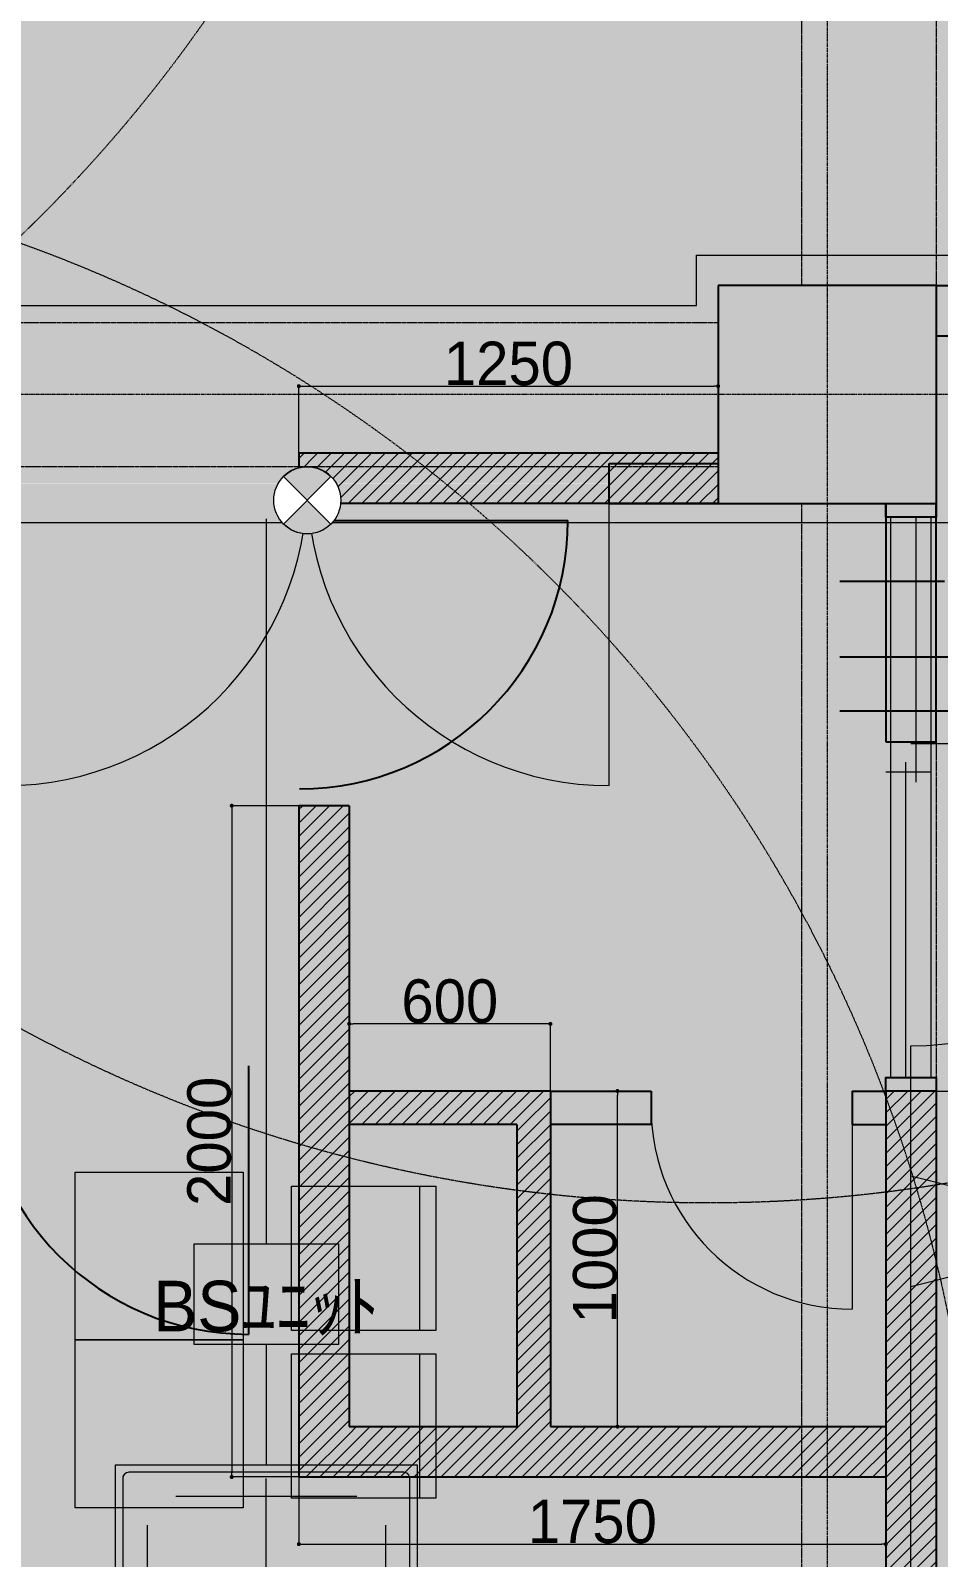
# Model space of a CAD drawing. Header units: millimetres. Extents: x -376000 to 292178, y -193032 to 188048.
# Drawn here: x -271341 to -268634, y 60384 to 64933 of the extents above; entities that cross this region are included whole.
import ezdxf

# ---------------------------------------------------------------- set-up
doc = ezdxf.new("R2010")
doc.units = ezdxf.units.MM
doc.header["$PDMODE"] = 1
doc.header["$PDSIZE"] = -2
for name, pattern in [('VW-01 短破線', [2.1161248, 1.0580624, -1.0580624]), ('ラインタイプ-1', [2.1165312, 1.0580624, -1.0584688]), ('ラインタイプ-28', [1.0581610785590276, 0.70538330078125, -0.3527777777777777]), ('ラインタイプ-6', [5.2915312, 3.175, -1.0580624, 0.3527044000000002, -0.7057644000000001]), ('短破線', [2.1161248, 1.0580624, -1.0580624])]:
    doc.linetypes.add(name, pattern=pattern)
for name, color, linetype, lineweight, true_color in [('02_0.25', 1, 'Continuous', 25, 0xff0000), ('02_線種-添景（家具・植栽)', 7, '短破線', 13, 0x555555), ('03_0.15', 7, 'Continuous', 15, 0x990099), ('04_0.10', 7, 'Continuous', 9, 0x0099ff), ('05_0.05点線', 9, 'ラインタイプ-28', 5, 0x808080), ('06一点鎖線', 7, 'ラインタイプ-6', 9, 0x9999ff), ('08_ハッチ・色', 7, 'Continuous', 5, 0x888888)]:
    doc.layers.add(name, color=color, linetype=linetype, lineweight=lineweight, true_color=true_color)
for name, color, linetype, lineweight in [('07_文字・記号', 7, 'Continuous', 9), ('_什器 (2D)', 7, 'Continuous', 5), ('_塗（エリア） (2D)', 7, 'Continuous', 5), ('_塗（壁） (2D)', 7, 'Continuous', 5), ('_天井プロット (2D)', 7, 'Continuous', 5), ('_平面図(既存部) (2D)', 7, 'Continuous', 5), ('_平面図（新設） (2D)', 7, 'Continuous', 5), ('_梁 (2D)', 7, 'Continuous', 5), ('_給排水ガス (2D)', 7, 'Continuous', 5), ('_解体部 (2D)', 7, 'Continuous', 5), ('寸法', 7, 'Continuous', 5)]:
    doc.layers.add(name, color=color, linetype=linetype, lineweight=lineweight)
doc.styles.add('Hiragino Kaku Gothic Pro W3', font='', dxfattribs={"bigfont": 'Hiragino Kaku Gothic Pro W3'})
doc.styles.add('Hiragino Sans W3', font='', dxfattribs={"bigfont": 'Hiragino Sans W3'})
doc.styles.add('ＭＳ Ｐゴシック', font='MS PGothic.ttf')
doc.styles.get('Hiragino Kaku Gothic Pro W3').set_extended_font_data('Hiragino Kaku Gothic Pro W3')
doc.styles.get('Hiragino Sans W3').set_extended_font_data('Hiragino Sans W3')
doc.dimstyles.new('建具表寸法', dxfattribs={"dimtxt": 161.7816840277779, "dimasz": 0.19998779296875, "dimexe": 0, "dimexo": 0.3, "dimgap": 0.005, "dimtad": 1, "dimdsep": 46, "dimtxsty": 'Hiragino Sans W3', "dimblk": 'DOT', "dimblk1": 'DOT', "dimblk2": 'DOT', "dimcen": 0, "dimazin": 0, "dimtfac": 1, "dimtix": 1, "dimtmove": 0, "dimatfit": 0, "dimldrblk": 'VW_FILLEDARROW', "dimfxl": 1, "dimfrac": 2, "dimtolj": 1, "dimarcsym": 0})
pattern_1 = [(45, (47.62499999999999, -79.375), (47.45104087697784, 7.238695993849825), [])]

# ---------------------------------------------------------------- blocks, each defined once
blk = doc.blocks.new('給排水ガス (2D)')
at = {"layer": '02_0.25'}
for p, q in [((-268928, 63292.17792078598), (-268616.084599594, 63292.17792078598)), ((-268488, 63066.57761784157), (-268928, 63066.57761784157)), ((-268928, 62906), (-268488, 62906))]:
    blk.add_line(p, q, dxfattribs=at)
at = {"layer": '07_文字・記号', "color": 5, "lineweight": 18, "true_color": 0x0000ff}
for p, q in [((-269355.540492339, 64113.55921143572), (-269355.540492339, 64263.55921143572)), ((-269355.540492339, 64263.55921143572), (-268480.752706728, 64263.55921143572)), ((-275465.7557079457, 64113.55921143572), (-269355.540492339, 64113.55921143572)), ((-277507.8714464091, 63467.56590910622), (-268507.8714464091, 63467.56590910622)), ((-270637.9077424848, 63478.29113430531), (-270637.8714464091, 61318.21036855695)), ((-270637.8714464091, 61018.21036855695), (-270637.8714464091, 60660.00000000043))]:
    blk.add_line(p, q, dxfattribs=at)
blk = doc.blocks.new('塗（エリア） (2D)')
at = {"layer": '08_ハッチ・色', "linetype": 'Continuous', "lineweight": 0}
blk.add_hatch(color=253, dxfattribs=at).paths.add_polyline_path([(-268640.7557079457, 70848.55921143573), (-261345.7557079457, 70848.55921143573), (-261360.7557079457, 62848.55921143562), (-268715.7557079457, 62848.55921143562), (-268715.7557079457, 64098.55921143572), (-266815.7557079457, 64098.55921143572), (-266815.7557079457, 67398.55921143573), (-268640.7557079457, 67398.55921143573)])
at = {"layer": '08_ハッチ・色', "linetype": 'Continuous', "lineweight": 0, "true_color": 0xd9d2ae, "transparency": 33554559}
blk.add_hatch(color=9, dxfattribs=at).paths.add_polyline_path([(-266890.7557079457, 64098.55921143572), (-268765.7557079456, 64098.55921143572), (-268765.7557079456, 63583.55921143549), (-273670.2557079457, 63584.40495777244), (-273670.2557079457, 65234.18528501549), (-271765.7557079456, 65233.33953867853), (-271765.7557079456, 66143.55921143561), (-268735.7557079457, 66143.55921143561), (-268735.7557079457, 67398.55921143573), (-266815.7557079457, 67398.55921143573), (-266815.7557079457, 64098.55921143572)])
at = {"layer": '08_ハッチ・色', "linetype": 'Continuous', "lineweight": 0, "true_color": 0xffa264, "transparency": 33554636}
blk.add_hatch(color=21, dxfattribs=at).paths.add_polyline_path([(-282885.7557079456, 63583.55921143549), (-268715.7557079457, 63583.55921143549), (-268715.7557079457, 56613.55921143572), (-282885.7557079456, 56613.55921143572)])
at = {"layer": '08_ハッチ・色', "linetype": 'Continuous', "lineweight": 0, "true_color": 0x80ff00, "transparency": 33554534}
blk.add_hatch(color=70, dxfattribs=at).paths.add_polyline_path([(-261365.7557079456, 56648.55921143562), (-268715.7557079457, 56648.55921143562), (-268715.7557079457, 62848.55921143562), (-261365.7557079456, 62848.55921143562)])
blk = doc.blocks.new('グループ-1133')
at = {"layer": '02_線種-添景（家具・植栽)', "color": 7, "linetype": 'Continuous', "lineweight": 13}
blk.add_line((-271767.897652736, 60990), (-271767.897652736, 60560), dxfattribs=at)
at = {"layer": '02_線種-添景（家具・植栽)', "color": 7, "linetype": 'Continuous', "lineweight": 13, "flags": 128}
blk.add_lwpolyline([(-271815.6754305137, 60560), (-271815.6754305137, 60990), (-271385.6754305137, 60990), (-271385.6754305137, 60560)], close=True, dxfattribs=at)
blk = doc.blocks.new('グループ-1134')
at = {"layer": '02_線種-添景（家具・植栽)', "color": 7, "linetype": 'Continuous', "lineweight": 13}
blk.add_line((-270180, 60560), (-270180, 60990), dxfattribs=at)
at = {"layer": '02_線種-添景（家具・植栽)', "color": 7, "linetype": 'Continuous', "lineweight": 13, "flags": 128}
blk.add_lwpolyline([(-270132.2222222223, 60990), (-270132.2222222223, 60560), (-270562.2222222223, 60560), (-270562.2222222223, 60990)], close=True, dxfattribs=at)
blk = doc.blocks.new('グループ-1135')
at = {"layer": '02_線種-添景（家具・植栽)', "color": 7, "linetype": 'Continuous', "lineweight": 13, "flags": 128}
blk.add_lwpolyline([(-271207.2222222223, 61032), (-270707.2222222223, 61032), (-270707.2222222223, 60532), (-271207.2222222223, 60532)], close=True, dxfattribs=at)
at = {"layer": '02_線種-添景（家具・植栽)', "color": 7}
for name in ['グループ-1133', 'グループ-1134']:
    blk.add_blockref(name, (0, 0), dxfattribs=at)
blk = doc.blocks.new('グループ-1139')
at = {"layer": '02_線種-添景（家具・植栽)', "color": 7, "linetype": 'Continuous', "lineweight": 13}
blk.add_line((-271767.897652736, 61490), (-271767.897652736, 61060), dxfattribs=at)
at = {"layer": '02_線種-添景（家具・植栽)', "color": 7, "linetype": 'Continuous', "lineweight": 13, "flags": 128}
blk.add_lwpolyline([(-271815.6754305137, 61060), (-271815.6754305137, 61490), (-271385.6754305137, 61490), (-271385.6754305137, 61060)], close=True, dxfattribs=at)
blk = doc.blocks.new('グループ-1140')
at = {"layer": '02_線種-添景（家具・植栽)', "color": 7, "linetype": 'Continuous', "lineweight": 13}
blk.add_line((-270180, 61060), (-270180, 61490), dxfattribs=at)
at = {"layer": '02_線種-添景（家具・植栽)', "color": 7, "linetype": 'Continuous', "lineweight": 13, "flags": 128}
blk.add_lwpolyline([(-270132.2222222223, 61490), (-270132.2222222223, 61060), (-270562.2222222223, 61060), (-270562.2222222223, 61490)], close=True, dxfattribs=at)
blk = doc.blocks.new('グループ-1141')
at = {"layer": '02_線種-添景（家具・植栽)', "color": 7, "linetype": 'Continuous', "lineweight": 13, "flags": 128}
blk.add_lwpolyline([(-271207.2222222223, 61532), (-270707.2222222223, 61532), (-270707.2222222223, 61032), (-271207.2222222223, 61032)], close=True, dxfattribs=at)
at = {"layer": '02_線種-添景（家具・植栽)', "color": 7}
for name in ['グループ-1139', 'グループ-1140']:
    blk.add_blockref(name, (0, 0), dxfattribs=at)
blk = doc.blocks.new('什器 (2D)')
at = {"layer": '02_線種-添景（家具・植栽)', "color": 7}
for name in ['グループ-1141', 'グループ-1135']:
    blk.add_blockref(name, (0, 0), dxfattribs=at)
blk = doc.blocks.new('塗（壁） (2D)')
at = {"layer": '02_0.25', "linetype": 'Continuous', "lineweight": 0, "true_color": 0xaaaaaa}
for points in [[(-269290.7557079457, 64173.55921143572), (-268640.7557079457, 64173.55921143572), (-268640.7557079457, 63523.55921143572), (-269290.7557079457, 63523.55921143572)], [(-268640.7557079457, 64023.55921143572), (-268640.7557079457, 64173.55921143572), (-266890.7557079457, 64173.55921143572), (-266890.7557079457, 64023.55921143572)]]:
    blk.add_hatch(color=253, dxfattribs=at).paths.add_polyline_path(points)
at = {"layer": '08_ハッチ・色', "color": 160}
blk.add_solid([(-269290.7557079457, 63523.55921143572), (-269290.7557079457, 63643.55921143549), (-269615.7557079456, 63523.55921143572), (-269615.7557079456, 63643.55921143549)], dxfattribs=at)
at = {"layer": '08_ハッチ・色', "color": 214, "true_color": 0x990099}
blk.add_solid([(-268790.7557079457, 62813.55921143572), (-268640.7557079457, 62813.55921143572), (-268790.7557079457, 63523.55921143572), (-268640.7557079457, 63523.55921143572)], dxfattribs=at)
blk = doc.blocks.new('平面図(既存部) (2D)')
at = {"layer": '02_0.25'}
for p, q in [((-268640.7557079457, 64173.55921143572), (-269290.7557079457, 64173.55921143572)), ((-268640.7557079457, 64173.55921143572), (-269290.7557079457, 64173.55921143572)), ((-269290.7557079457, 64173.55921143572), (-269290.7557079457, 63523.55921143572)), ((-268640.7557079457, 64173.55921143572), (-266890.7557079457, 64173.55921143572)), ((-268640.7557079457, 64173.55921143572), (-268640.7557079457, 63523.55921143572)), ((-268640.7557079457, 64173.55921143572), (-266890.7557079457, 64173.55921143572)), ((-268640.7557079457, 64023.55921143572), (-266740.7557079457, 64023.55921143572)), ((-268640.7557079457, 64023.55921143572), (-266740.7557079457, 64023.55921143572)), ((-269290.7557079457, 63523.55921143572), (-268790.7557079457, 63523.55921143572)), ((-269290.7557079457, 63523.55921143572), (-268640.7557079457, 63523.55921143572))]:
    blk.add_line(p, q, dxfattribs=at)
at = {"layer": '06一点鎖線'}
for p, q in [((-268965.7557079456, 72935.68380817691), (-268965.7557079456, 54935.68380817689)), ((-268965.7557079456, 72935.68380817691), (-268965.7557079456, 54935.68380817689)), ((-259082.0779482403, 63848.55921143572), (-303576.2598106643, 63848.55921143572)), ((-259082.0779482403, 63848.55921143572), (-303576.2598106643, 63848.55921143572))]:
    blk.add_line(p, q, dxfattribs=at)
blk = doc.blocks.new('_Dot')
at = {"color": 0, "linetype": 'ByBlock', "lineweight": -2}
blk.add_line((-0.5, 0), (-1, 0), dxfattribs=at)
at = {"color": 0, "linetype": 'ByBlock', "const_width": 0.5}
blk.add_lwpolyline([(-0.25, 0, 1), (0.25, 0, 1)], format="xyb", close=True, dxfattribs=at)
blk = doc.blocks.new('*D263')
at = {"layer": 'Defpoints', "color": 0}
for p in [(-269290.7557079457, 63873.55921143572), (-270540.7557079457, 63673.55921143572), (-269290.7557079457, 63673.55921143572)]:
    blk.add_point(p, dxfattribs=at)
at = {"layer": '寸法', "color": 0, "lineweight": -2}
for p, q in [((-270540.7557079457, 63673.85921143572), (-270540.7557079457, 63873.55921143572)), ((-270528.7564403676, 63873.55921143572), (-269302.7549755238, 63873.55921143572)), ((-269290.7557079457, 63673.85921143572), (-269290.7557079457, 63873.55921143572))]:
    blk.add_line(p, q, dxfattribs=at)
at = {"layer": '寸法', "color": 0, "lineweight": -2, "xscale": 11.999267578125, "yscale": 11.999267578125, "zscale": 11.999267578125, "rotation": 180}
blk.add_blockref('_Dot', (-270540.7557079457, 63873.55921143572), dxfattribs=at)
at = {"layer": '寸法', "color": 0, "lineweight": -2, "xscale": 11.999267578125, "yscale": 11.999267578125, "zscale": 11.999267578125}
blk.add_blockref('_Dot', (-269290.7557079457, 63873.55921143572), dxfattribs=at)
at = {"layer": '寸法', "color": 0, "insert": (-269915.7557079457, 63940.59943617827), "char_height": 129.4253472222222, "attachment_point": 5, "style": 'Hiragino Kaku Gothic Pro W3'}
blk.add_mtext('\\A1;1250', dxfattribs=at)
blk = doc.blocks.new('VW_FILLEDARROW')
at = {"color": 0, "linetype": 'Continuous', "lineweight": 5, "transparency": 16777216, "flags": 128}
blk.add_lwpolyline([(-161.3333333333333, 43.22913637888779), (0, 0), (-161.3333333333333, -43.22913637888784)], close=True, dxfattribs=at)
blk = doc.blocks.new('*D264')
at = {"layer": 'Defpoints', "color": 0}
for p in [(-270540.7557079457, 62623.55921143572), (-270740.7557079457, 60623.55921143572), (-270540.7557079457, 60623.55921143572)]:
    blk.add_point(p, dxfattribs=at)
at = {"layer": '寸法', "color": 0, "lineweight": -2}
for p, q in [((-270541.0557079457, 62623.55921143572), (-270740.7557079457, 62623.55921143572)), ((-270740.7557079457, 62611.5599438576), (-270740.7557079457, 60635.55847901385)), ((-270541.0557079457, 60623.55921143572), (-270740.7557079457, 60623.55921143572))]:
    blk.add_line(p, q, dxfattribs=at)
at = {"layer": '寸法', "color": 0, "lineweight": -2, "xscale": 11.999267578125, "yscale": 11.999267578125, "zscale": 11.999267578125}
for p, rotation in [((-270740.7557079457, 62623.55921143572), 90), ((-270740.7557079457, 60623.55921143572), 270)]:
    blk.add_blockref('_Dot', p, dxfattribs=dict(at, rotation=rotation))
at = {"layer": '寸法', "color": 0, "insert": (-270807.7959326883, 61623.55921143572), "char_height": 129.4253472222222, "attachment_point": 5, "rotation": 90, "style": 'Hiragino Kaku Gothic Pro W3'}
blk.add_mtext('\\A1;2000', dxfattribs=at)
blk = doc.blocks.new('*D265')
at = {"layer": 'Defpoints', "color": 0}
for p in [(-270540.7557079457, 60623.55921143572), (-268790.7557079457, 60623.55921143572), (-268790.7557079457, 60423.55921143572)]:
    blk.add_point(p, dxfattribs=at)
at = {"layer": '寸法', "color": 0, "lineweight": -2}
for p, q in [((-270540.7557079457, 60623.25921143572), (-270540.7557079457, 60423.55921143572)), ((-268790.7557079457, 60623.25921143572), (-268790.7557079457, 60423.55921143572)), ((-270528.7564403676, 60423.55921143572), (-268802.7549755238, 60423.55921143572))]:
    blk.add_line(p, q, dxfattribs=at)
at = {"layer": '寸法', "color": 0, "lineweight": -2, "xscale": 11.999267578125, "yscale": 11.999267578125, "zscale": 11.999267578125, "rotation": 180}
blk.add_blockref('_Dot', (-270540.7557079457, 60423.55921143572), dxfattribs=at)
at = {"layer": '寸法', "color": 0, "lineweight": -2, "xscale": 11.999267578125, "yscale": 11.999267578125, "zscale": 11.999267578125}
blk.add_blockref('_Dot', (-268790.7557079457, 60423.55921143572), dxfattribs=at)
at = {"layer": '寸法', "color": 0, "insert": (-269665.7557079457, 60490.51495488112), "char_height": 129.4253472222222, "attachment_point": 5, "style": 'Hiragino Kaku Gothic Pro W3'}
blk.add_mtext('\\A1;1750', dxfattribs=at)
blk = doc.blocks.new('*D266')
at = {"layer": 'Defpoints', "color": 0}
for p in [(-269790.7557079457, 61773.55921143572), (-269590.7557079457, 61773.55921143572), (-269790.7557079457, 60773.55921143572)]:
    blk.add_point(p, dxfattribs=at)
at = {"layer": '寸法', "color": 0, "lineweight": -2}
for p, q in [((-269790.4557079457, 61773.55921143572), (-269590.7557079457, 61773.55921143572)), ((-269590.7557079457, 60785.55847901385), (-269590.7557079457, 61761.5599438576)), ((-269790.4557079457, 60773.55921143572), (-269590.7557079457, 60773.55921143572))]:
    blk.add_line(p, q, dxfattribs=at)
at = {"layer": '寸法', "color": 0, "lineweight": -2, "xscale": 11.999267578125, "yscale": 11.999267578125, "zscale": 11.999267578125}
for p, rotation in [((-269590.7557079457, 61773.55921143572), 90), ((-269590.7557079457, 60773.55921143572), 270)]:
    blk.add_blockref('_Dot', p, dxfattribs=dict(at, rotation=rotation))
at = {"layer": '寸法', "color": 0, "insert": (-269657.7114513911, 61273.55921143572), "char_height": 129.4253472222222, "attachment_point": 5, "rotation": 90, "style": 'Hiragino Kaku Gothic Pro W3'}
blk.add_mtext('\\A1;1000', dxfattribs=at)
blk = doc.blocks.new('*D267')
at = {"layer": 'Defpoints', "color": 0}
for p in [(-270390.7557079457, 61973.55921143572), (-270390.7557079457, 61773.55921143572), (-269790.7557079457, 61773.55921143572)]:
    blk.add_point(p, dxfattribs=at)
at = {"layer": '寸法', "color": 0, "lineweight": -2}
for p, q in [((-270390.7557079457, 61773.85921143572), (-270390.7557079457, 61973.55921143572)), ((-269802.7549755238, 61973.55921143572), (-270378.7564403676, 61973.55921143572)), ((-269790.7557079457, 61773.85921143572), (-269790.7557079457, 61973.55921143572))]:
    blk.add_line(p, q, dxfattribs=at)
at = {"layer": '寸法', "color": 0, "lineweight": -2, "xscale": 11.999267578125, "yscale": 11.999267578125, "zscale": 11.999267578125, "rotation": 180}
blk.add_blockref('_Dot', (-270390.7557079457, 61973.55921143572), dxfattribs=at)
at = {"layer": '寸法', "color": 0, "lineweight": -2, "xscale": 11.999267578125, "yscale": 11.999267578125, "zscale": 11.999267578125}
blk.add_blockref('_Dot', (-269790.7557079457, 61973.55921143572), dxfattribs=at)
at = {"layer": '寸法', "color": 0, "insert": (-270090.7557079457, 62040.51495488112), "char_height": 129.4253472222222, "attachment_point": 5, "style": 'Hiragino Kaku Gothic Pro W3'}
blk.add_mtext('\\A1;600', dxfattribs=at)
blk = doc.blocks.new('*D268')
at = {"layer": 'Defpoints', "color": 0}
for p in [(-268640.7557079457, 61773.55921143572), (-268440.7557079457, 61773.55921143572), (-268640.7557079457, 57173.55921143572)]:
    blk.add_point(p, dxfattribs=at)
at = {"layer": '寸法', "color": 0, "lineweight": -2}
for p, q in [((-268640.4557079457, 61773.55921143572), (-268440.7557079457, 61773.55921143572)), ((-268440.7557079457, 57185.55847901385), (-268440.7557079457, 61761.5599438576)), ((-268640.4557079457, 57173.55921143572), (-268440.7557079457, 57173.55921143572))]:
    blk.add_line(p, q, dxfattribs=at)
at = {"layer": '寸法', "color": 0, "lineweight": -2, "xscale": 11.999267578125, "yscale": 11.999267578125, "zscale": 11.999267578125}
for p, rotation in [((-268440.7557079457, 61773.55921143572), 90), ((-268440.7557079457, 57173.55921143572), 270)]:
    blk.add_blockref('_Dot', p, dxfattribs=dict(at, rotation=rotation))
at = {"layer": '寸法', "color": 0, "insert": (-268507.7114513911, 59473.55921143572), "char_height": 129.4253472222222, "attachment_point": 5, "rotation": 90, "style": 'Hiragino Kaku Gothic Pro W3'}
blk.add_mtext('\\A1;4600', dxfattribs=at)
blk = doc.blocks.new('グループ-698')
at = {"layer": '04_0.10'}
blk.add_line((-271415.7557079456, 62683.55921143549), (-271415.7557079456, 63583.55921143549), dxfattribs=at)
blk.add_arc((-271415.7557079456, 63583.55921143549), 900, 270, 0, dxfattribs=at)
blk = doc.blocks.new('グループ-699')
at = {"layer": '04_0.10'}
blk.add_line((-269615.7557079456, 62683.55921143549), (-269615.7557079456, 63583.55921143549), dxfattribs=at)
blk.add_arc((-269615.7557079456, 63583.55921143549), 900, 180, 270, dxfattribs=at)
blk = doc.blocks.new('グループ-703')
at = {"layer": '04_0.10'}
blk.add_line((-267815.7557079457, 62808.11649834341), (-268715.7557079457, 62808.11649834341), dxfattribs=at)
blk.add_arc((-268715.7557079457, 62808.11649834341), 900, 270, 0, dxfattribs=at)
blk = doc.blocks.new('グループ-706')
at = {"layer": '04_0.10'}
for p, q in [((-268715.7557079457, 57173.55921143572), (-268715.7557079457, 61908.11649834341)), ((-268715.7557079457, 61520.87430994713), (-268066.3889554907, 61355.88091369753)), ((-268715.7557079457, 61190.88751744793), (-268066.3889554907, 61355.88091369753))]:
    blk.add_line(p, q, dxfattribs=at)
blk = doc.blocks.new('平面図（新設） (2D)')
at = {"layer": '02_0.25'}
for p, q in [((-269615.7557079456, 63643.55921143549), (-269290.7557079457, 63643.55921143549)), ((-269615.7557079456, 63523.55921143572), (-269615.7557079456, 63643.55921143549)), ((-269615.7557079456, 63523.55921143572), (-269290.7557079457, 63523.55921143572)), ((-268790.7557079457, 63523.55921143572), (-268790.7557079457, 62813.55921143572)), ((-268640.7557079457, 62813.55921143572), (-268640.7557079457, 63523.55921143572)), ((-268790.7557079457, 62813.55921143572), (-268640.7557079457, 62813.55921143572))]:
    blk.add_line(p, q, dxfattribs=at)
at = {"layer": '04_0.10'}
for name in ['グループ-698', 'グループ-699', 'グループ-703', 'グループ-706']:
    blk.add_blockref(name, (0, 0), dxfattribs=at)
blk = doc.blocks.new('誘導灯')
at = {"color": 255}
blk.add_wipeout([(100, 7.275957614183426e-12), (99.5184726672197, -9.80171403294878), (98.07852804032306, -19.509032201605578), (95.69403357322088, -29.028467725438986), (92.38795325112868, -38.26834323650172), (88.1921264348355, -47.13967368259247), (83.14696123025452, -55.55702330195294), (77.3010453362737, -63.439328416357256), (70.71067811865474, -70.71067811864748), (63.43932841636454, -77.30104533626641), (55.557023301960214, -83.14696123024726), (47.139673682599756, -88.19212643482823), (38.268343236508976, -92.38795325112142), (29.028467725446237, -95.6940335732136), (19.50903220161282, -98.07852804031577), (9.80171403295606, -99.51847266721244), (0, -99.99999999999272), (-9.80171403295606, -99.51847266721244), (-19.50903220161282, -98.07852804031577), (-29.028467725446237, -95.6940335732136), (-38.268343236508976, -92.38795325112142), (-47.139673682599756, -88.19212643482823), (-55.557023301960214, -83.14696123024726), (-63.43932841636454, -77.30104533626641), (-70.71067811865474, -70.71067811864748), (-77.3010453362737, -63.439328416357256), (-83.14696123025452, -55.55702330195294), (-88.1921264348355, -47.13967368259247), (-92.38795325112868, -38.26834323650172), (-95.69403357322088, -29.028467725438986), (-98.07852804032306, -19.509032201605578), (-99.5184726672197, -9.80171403294878), (-100, 7.275957614183426e-12), (-99.5184726672197, 9.801714032963332), (-98.07852804032306, 19.50903220162013), (-95.69403357322088, 29.028467725453538), (-92.38795325112868, 38.268343236516245), (-88.1921264348355, 47.139673682607025), (-83.14696123025452, 55.55702330196749), (-77.3010453362737, 63.43932841637178), (-70.71067811865474, 70.71067811866203), (-63.43932841636454, 77.30104533628099), (-55.557023301960214, 83.14696123026181), (-47.139673682599756, 88.19212643484275), (-38.268343236508976, 92.38795325113597), (-29.028467725446237, 95.69403357322813), (-19.50903220161282, 98.0785280403303), (-9.80171403295606, 99.518472667227), (0, 100.00000000000728), (9.80171403295606, 99.518472667227), (19.50903220161282, 98.0785280403303), (29.028467725446237, 95.69403357322813), (38.268343236508976, 92.38795325113597), (47.139673682599756, 88.19212643484275), (55.557023301960214, 83.14696123026181), (63.43932841636454, 77.30104533628099), (70.71067811865474, 70.71067811866203), (77.3010453362737, 63.43932841637178), (83.14696123025452, 55.55702330196749), (88.1921264348355, 47.139673682607025), (92.38795325112868, 38.268343236516245), (95.69403357322088, 29.028467725453538), (98.07852804032306, 19.50903220162013), (99.5184726672197, 9.801714032963332)], dxfattribs=at).dxf.layer = '07_文字・記号'
at = {"layer": '07_文字・記号', "linetype": 'Continuous', "lineweight": 0, "true_color": 0x00d136}
h = blk.add_hatch(color=102, dxfattribs=at)
edge = h.paths.add_edge_path()
edge.add_arc((5.82057e-11, -2.37712e-11), 99.99999999998741, 45.00000000003615, 134.9999999999874)
edge.add_line((-70.71067811857209, 70.71067811863759), (70.71067811863033, -70.71067811863759))
edge.add_arc((-3.64e-12, 7.7041e-12), 99.9999999999786, 225.0000000000341, 314.99999999999545, ccw=False)
edge.add_line((-70.71067811860121, -70.71067811867397), (70.71067811865942, 70.71067811866669))
at = {"layer": '07_文字・記号', "color": 92, "true_color": 0x14b500, "flags": 128}
blk.add_lwpolyline([(70.71067811865942, 70.71067811866669, 0.4142135623728459), (-70.71067811857209, 70.71067811863759), (70.71067811863031, -70.71067811863759, -0.4142135623728974), (-70.71067811860121, -70.71067811867397)], format="xyb", close=True, dxfattribs=at)
at = {"layer": '07_文字・記号', "color": 92, "true_color": 0x14b500}
blk.add_circle((0, 7.276000000000001e-12), 100, dxfattribs=at)
blk = doc.blocks.new('グループ-1166')
at = {"layer": '07_文字・記号', "linetype": 'Continuous', "lineweight": 0, "true_color": 0x02abea}
blk.add_hatch(color=140, dxfattribs=at).paths.add_polyline_path([(-450.0000000004075, 450.0000000004278), (450.0000000004104, 450.0000000004278), (450.0000000004104, -450.0000000004075), (-450.0000000004075, -450.0000000004075)])
at = {"layer": '07_文字・記号'}
for p, q in [((-427.6611367129808, 409.5401757407817), (-427.6611367129808, -409.5401757415966)), ((409.6543520105333, 427.5419417075026), (-409.6543520088744, 427.5419417075026)), ((8.294592e-10, -409.5401757415966), (8.294592e-10, 409.5401757407817)), ((427.6611367146252, -409.5401757415966), (427.6611367146252, 409.5401757407817)), ((270.1017705574341, 355.5348778430488), (-270.1017705557751, 355.5348778430488)), ((-355.6339978990292, 270.0264894992579), (-355.6339978990292, -270.0264895000728)), ((355.6339978982287, 270.0264894992579), (355.6339978982287, -270.0264895000728)), ((409.6543520105333, 8.149073e-10), (-409.6543520088744, 8.149073e-10)), ((270.1017705574341, -355.5348778414191), (-270.1017705557751, -355.5348778414191)), ((409.6543520105333, -427.5419417083177), (-409.6543520088744, -427.5419417083177))]:
    blk.add_line(p, q, dxfattribs=at)
at = {"layer": '07_文字・記号', "flags": 128}
blk.add_lwpolyline([(-450.0000000004075, 450.0000000004278), (450.0000000004104, 450.0000000004278), (450.0000000004104, -450.0000000004075), (-450.0000000004075, -450.0000000004075)], close=True, dxfattribs=at)
for points in [[(-409.6543520088744, 427.5419417075026, 0.1988611462541293), (-422.3870715807278, 422.2693465298289, 0.1989335812276991), (-427.6611367129808, 409.5401757407817)], [(-409.6543520088744, 427.5419417075026, 0.4141323575096176), (-427.6611367129808, 409.5401757407817), (-427.6611367129808, -409.5401757415966)], [(427.6611367146252, 409.5401757407817, 0.4142956472155489), (409.6543520105333, 427.5419417075026), (-409.6543520088744, 427.5419417075026)], [(427.6611367146252, 409.5401757407817, 0.1989635995639824), (422.3870715823796, 422.2693465298289, 0.1988911436493458), (409.6543520105333, 427.5419417075026)], [(409.6543520105333, -427.5419417083177, 0.4141323574298552), (427.6611367146252, -409.5401757415966), (427.6611367146252, 409.5401757407817)], [(-427.6611367129808, -409.5401757415966, 0.1989635995818872), (-422.3870715807278, -422.2693465294215, 0.1988911436667478), (-409.6543520088744, -427.5419417083177)], [(-427.6611367129808, -409.5401757415966, 0.1989635995818872), (-422.3870715807278, -422.2693465294215, 0.1988911436667478), (-409.6543520088744, -427.5419417083177)], [(-427.6611367129808, -409.5401757415966, 0.4142956472153121), (-409.6543520088744, -427.5419417083177), (409.6543520105333, -427.5419417083177)], [(409.6543520105333, -427.5419417083177, 0.1988611462968291), (422.3870715823796, -422.2693465294215, 0.1989335811496913), (427.6611367146252, -409.5401757415966)]]:
    blk.add_lwpolyline(points, format="xyb", dxfattribs=at)
at = {"layer": '07_文字・記号', "insert": (8.294592e-10, 237.6217404526404), "char_height": 1.507573784722222, "attachment_point": 2, "line_spacing_factor": 0.9980396907557102, "style": 'ＭＳ Ｐゴシック'}
blk.add_mtext('AC', dxfattribs=at)
blk = doc.blocks.new('シンボル-5')
at = {"layer": '07_文字・記号'}
blk.add_blockref('グループ-1166', (0, 0), dxfattribs=at)
blk = doc.blocks.new('グループ-1354')
at = {"layer": '07_文字・記号', "linetype": 'Continuous', "lineweight": 0, "true_color": 0x02abea, "transparency": 33554687}
blk.add_hatch(color=140, dxfattribs=at).paths.add_polyline_path([(-270422.8714464091, 61318.21036855695), (-270422.8714464091, 61018.21036855695), (-270852.8714464091, 61018.21036855695), (-270852.8714464091, 61318.21036855695)])
at = {"layer": '07_文字・記号', "color": 7, "linetype": 'Continuous', "lineweight": 5, "transparency": 33554687, "flags": 128}
blk.add_lwpolyline([(-270422.8714464091, 61318.21036855695), (-270422.8714464091, 61018.21036855695), (-270852.8714464091, 61018.21036855695), (-270852.8714464091, 61318.21036855695)], close=True, dxfattribs=at)
at = {"layer": '07_文字・記号', "color": 7, "insert": (-270637.8714464091, 61208.24592163236), "char_height": 150.7573784722222, "attachment_point": 2, "line_spacing_factor": 1.006497654236691, "style": 'ＭＳ Ｐゴシック'}
blk.add_mtext('BSﾕﾆｯﾄ', dxfattribs=at)
blk = doc.blocks.new('天井プロット (2D)')
at = {"layer": '07_文字・記号', "color": 7}
for name, p in [('誘導灯', (-270515.7557079456, 63533.55921143574)), ('シンボル-5', (-270637.8714464091, 60210))]:
    blk.add_blockref(name, p, dxfattribs=at)
at = {"layer": '07_文字・記号', "color": 7, "transparency": 33554687}
blk.add_blockref('グループ-1354', (0, 0), dxfattribs=at)
at = {"layer": '07_文字・記号', "color": 100, "linetype": 'VW-01 短破線', "true_color": 0x00ff3f}
for centre in [(-274347.5, 67423.97181991693), (-269320, 65740), (-272820, 60250)]:
    blk.add_circle(centre, 4299.999999999994, dxfattribs=at)
blk = doc.blocks.new('梁 (2D)')
at = {"layer": '05_0.05点線', "color": 7, "linetype": 'ラインタイプ-1', "flags": 128}
for points in [[(-268640.7557079457, 64173.55921143572), (-269040.7557079457, 64173.55921143572), (-269040.7557079457, 70523.55921143573), (-268640.7557079457, 70523.55921143573)], [(-269290.7557079457, 64063.55921143572), (-269290.7557079457, 63633.55921143572), (-275540.7557079457, 63633.55921143572), (-275540.7557079457, 64063.55921143572)], [(-268640.7557079457, 57173.55921143572), (-269040.7557079457, 57173.55921143572), (-269040.7557079457, 63523.55921143572), (-268640.7557079457, 63523.55921143572)]]:
    blk.add_lwpolyline(points, close=True, dxfattribs=at)
blk = doc.blocks.new('解体部 (2D)')
at = {"layer": '08_ハッチ・色', "linetype": 'Continuous', "lineweight": 5}
h = blk.add_hatch(dxfattribs=at)
h.set_pattern_fill('デフォルトハッチング-1', style=0, pattern_type=2)
h.set_pattern_definition(pattern_1)
h.paths.add_polyline_path([(-270540.7557079457, 63673.55921143572), (-269290.7557079457, 63673.55921143572), (-269290.7557079457, 63523.55921143572), (-270540.7557079457, 63523.55921143572)])
h = blk.add_hatch(dxfattribs=at)
h.set_pattern_fill('デフォルトハッチング-1', style=0, pattern_type=2)
h.set_pattern_definition(pattern_1)
h.paths.add_polyline_path([(-270390.7557079457, 60623.55921143572), (-270540.7557079457, 60623.55921143572), (-270540.7557079457, 62623.55921143572), (-270390.7557079457, 62623.55921143572)])
h = blk.add_hatch(dxfattribs=at)
h.set_pattern_fill('デフォルトハッチング-1', style=0, pattern_type=2)
h.set_pattern_definition(pattern_1)
h.paths.add_polyline_path([(-270390.7557079457, 61673.55921143572), (-270390.7557079457, 61773.55921143572), (-269790.7557079457, 61773.55921143572), (-269790.7557079457, 61673.55921143572)])
h = blk.add_hatch(dxfattribs=at)
h.set_pattern_fill('デフォルトハッチング-1', style=0, pattern_type=2)
h.set_pattern_definition(pattern_1)
h.paths.add_polyline_path([(-268790.7557079457, 61773.55921143572), (-268640.7557079457, 61773.55921143572), (-268640.7557079457, 57173.55921143572), (-268790.7557079457, 57173.55921143572)])
h = blk.add_hatch(dxfattribs=at)
h.set_pattern_fill('デフォルトハッチング-1', style=0, pattern_type=2)
h.set_pattern_definition(pattern_1)
h.paths.add_polyline_path([(-269790.7557079457, 60773.55921143572), (-269890.7557079457, 60773.55921143572), (-269890.7557079457, 61673.55921143572), (-269790.7557079457, 61673.55921143572)])
h = blk.add_hatch(dxfattribs=at)
h.set_pattern_fill('デフォルトハッチング-1', style=0, pattern_type=2)
h.set_pattern_definition(pattern_1)
h.paths.add_polyline_path([(-270390.7557079457, 60623.55921143572), (-270390.7557079457, 60773.55921143572), (-268790.7557079457, 60773.55921143572), (-268790.7557079457, 60623.55921143572)])
at = {"layer": '02_0.25'}
for p, q in [((-269290.7557079457, 63673.55921143572), (-270540.7557079457, 63673.55921143572)), ((-270540.7557079457, 63673.55921143572), (-270540.7557079457, 63523.55921143572)), ((-269290.7557079457, 63523.55921143572), (-270540.7557079457, 63523.55921143572)), ((-270538.4231877089, 63473.55921143572), (-269738.4231877089, 63473.55921143572)), ((-270390.7557079457, 62623.55921143572), (-270540.7557079457, 62623.55921143572)), ((-270540.7557079457, 62623.55921143572), (-270540.7557079457, 60623.55921143572)), ((-270390.7557079457, 62623.55921143572), (-270390.7557079457, 60773.55921143572)), ((-270690.7557079457, 61848.55921143572), (-270690.7557079457, 61048.55921143572)), ((-269790.7557079457, 61773.55921143572), (-270390.7557079457, 61773.55921143572)), ((-269790.7557079457, 61773.55921143572), (-269790.7557079457, 60773.55921143572)), ((-269790.7557079457, 61773.55921143572), (-269490.7557079457, 61773.55921143572)), ((-269490.7557079457, 61773.55921143572), (-269490.7557079457, 61673.55921143572)), ((-268890.7557079457, 61773.55921143572), (-268890.7557079457, 61673.55921143572)), ((-268890.7557079457, 61773.55921143572), (-268790.7557079457, 61773.55921143572)), ((-268790.7557079457, 61773.55921143572), (-268790.7557079457, 57173.55921143572)), ((-268640.7557079457, 61773.55921143572), (-268640.7557079457, 57173.55921143572)), ((-269890.7557079457, 61673.55921143572), (-270390.7557079457, 61673.55921143572)), ((-269890.7557079457, 61673.55921143572), (-269890.7557079457, 60773.55921143572)), ((-269490.7557079457, 61673.55921143572), (-269790.7557079457, 61673.55921143572)), ((-268890.7557079457, 61673.55921143572), (-268790.7557079457, 61673.55921143572)), ((-270390.7557079457, 60773.55921143572), (-269890.7557079457, 60773.55921143572)), ((-269790.7557079457, 60773.55921143572), (-268790.7557079457, 60773.55921143572)), ((-270540.7557079457, 60623.55921143572), (-268790.7557079457, 60623.55921143572))]:
    blk.add_line(p, q, dxfattribs=at)
at = {"layer": '02_0.25', "flags": 128}
for points in [[(-268790.7557079457, 63483.55921143572), (-268790.7557079457, 63523.55921143572), (-268640.7557079457, 63523.55921143572), (-268640.7557079457, 63483.55921143572)], [(-268790.7557079457, 61773.55921143572), (-268790.7557079457, 61813.55921143572), (-268640.7557079457, 61813.55921143572), (-268640.7557079457, 61773.55921143572)]]:
    blk.add_lwpolyline(points, close=True, dxfattribs=at)
at = {"layer": '02_0.25'}
for centre, start, end in [((-270538.4231877089, 63473.55921143572), 270, 0), ((-270690.7557079457, 61848.55921143572), 180, 270)]:
    blk.add_arc(centre, 800, start, end, dxfattribs=at)
at = {"layer": '03_0.15'}
for p, q in [((-268700.7557079457, 63483.55921143572), (-268700.7557079457, 62693.55921143572)), ((-268730.7557079457, 61813.55921143572), (-268730.7557079457, 62753.55921143572)), ((-268670.7557079457, 62723.55921143572), (-268790.7557079457, 62723.55921143572)), ((-268655.7557079457, 62723.55921143572), (-268775.7557079457, 62723.55921143572))]:
    blk.add_line(p, q, dxfattribs=at)
at = {"layer": '04_0.10'}
for p, q in [((-268775.7557079457, 61813.55921143572), (-268775.4041289984, 63483.55921143572)), ((-268655.7557079457, 61813.55921143572), (-268655.7557079457, 63483.55921143572)), ((-268890.7557079457, 61723.55921143572), (-268890.7557079457, 61123.55921143572))]:
    blk.add_line(p, q, dxfattribs=at)
blk.add_arc((-268890.7557079457, 61723.55921143572), 600, 180, 270, dxfattribs=at)
at = {"layer": '寸法'}
for base, p1, p2, picture, middle in [((-269290.7557079457, 63873.55921143572), (-270540.7557079457, 63673.55921143572), (-269290.7557079457, 63673.55921143572), '*D263', (-269915.7557079457, 63940.59943617827)), ((-270390.7557079457, 61973.55921143572), (-269790.7557079457, 61773.55921143572), (-270390.7557079457, 61773.55921143572), '*D267', (-270090.7557079457, 62040.51495488112)), ((-268790.7557079457, 60423.55921143572), (-270540.7557079457, 60623.55921143572), (-268790.7557079457, 60623.55921143572), '*D265', (-269665.7557079457, 60490.51495488112))]:
    dim = blk.add_linear_dim(base=base, p1=p1, p2=p2, dimstyle='建具表寸法', override={"dimtxt": 129.4253472222222, "dimasz": 11.999267578125, "dimgap": 0.3, "dimpost": '<>', "dimtxsty": 'Hiragino Kaku Gothic Pro W3', "dimtmove": 2}, dxfattribs=at)
    dim.commit()
    dim.dimension.update_dxf_attribs({"geometry": picture, "text_midpoint": middle})
for base, p1, p2, picture, middle in [((-270740.7557079457, 60623.55921143572), (-270540.7557079457, 62623.55921143572), (-270540.7557079457, 60623.55921143572), '*D264', (-270807.7959326883, 61623.55921143572)), ((-269590.7557079457, 61773.55921143572), (-269790.7557079457, 60773.55921143572), (-269790.7557079457, 61773.55921143572), '*D266', (-269657.7114513911, 61273.55921143572)), ((-268440.7557079457, 61773.55921143572), (-268640.7557079457, 57173.55921143572), (-268640.7557079457, 61773.55921143572), '*D268', (-268507.7114513911, 59473.55921143572))]:
    dim = blk.add_linear_dim(base=base, p1=p1, p2=p2, angle=270, dimstyle='建具表寸法', override={"dimtxt": 129.4253472222222, "dimasz": 11.999267578125, "dimgap": 0.3, "dimpost": '<>', "dimtxsty": 'Hiragino Kaku Gothic Pro W3', "dimtmove": 2}, dxfattribs=at)
    dim.commit()
    dim.dimension.update_dxf_attribs({"geometry": picture, "text_midpoint": middle})

msp = doc.modelspace()

# ---------------------------------------------------------------- block references
at = {"layer": '_什器 (2D)'}
msp.add_blockref('什器 (2D)', (0, 0), dxfattribs=at)
at = {"layer": '_塗（エリア） (2D)'}
msp.add_blockref('塗（エリア） (2D)', (0, 0), dxfattribs=at)
at = {"layer": '_塗（壁） (2D)'}
msp.add_blockref('塗（壁） (2D)', (0, 0), dxfattribs=at)
at = {"layer": '_給排水ガス (2D)'}
msp.add_blockref('給排水ガス (2D)', (0, 0), dxfattribs=at)

# ---------------------------------------------------------------- next in the draw order: block references
at = {"layer": '_平面図(既存部) (2D)'}
msp.add_blockref('平面図(既存部) (2D)', (0, 0), dxfattribs=at)

# ---------------------------------------------------------------- next in the draw order: block references
at = {"layer": '_解体部 (2D)'}
msp.add_blockref('解体部 (2D)', (0, 0), dxfattribs=at)

# ---------------------------------------------------------------- next in the draw order: block references
at = {"layer": '_平面図（新設） (2D)'}
msp.add_blockref('平面図（新設） (2D)', (0, 0), dxfattribs=at)

# ---------------------------------------------------------------- next in the draw order: block references
at = {"layer": '_天井プロット (2D)'}
msp.add_blockref('天井プロット (2D)', (0, 0), dxfattribs=at)

# ---------------------------------------------------------------- next in the draw order: block references
at = {"layer": '_梁 (2D)'}
msp.add_blockref('梁 (2D)', (0, 0), dxfattribs=at)

doc.saveas('drawing.dxf')
